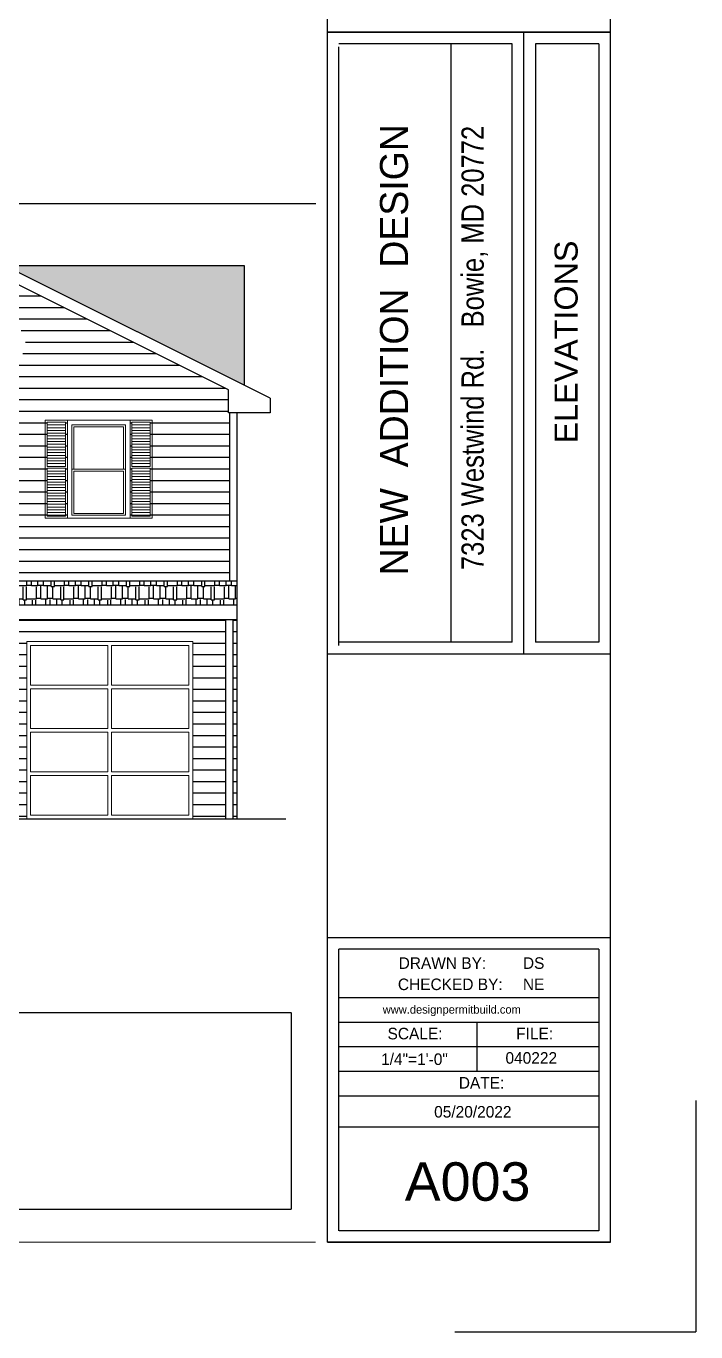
# Model space of a CAD drawing. Header units: inches. Extents: x 26998 to 46838, y -509 to 4343.
# Drawn here: x 35883 to 36247, y 3117 to 3825 of the extents above; entities that cross this region are included whole.
import ezdxf

# ---------------------------------------------------------------- set-up
doc = ezdxf.new("R2010")
doc.units = ezdxf.units.IN
doc.header["$LTSCALE"] = 0.5
doc.header["$MEASUREMENT"] = 0
doc.linetypes.add('DASHED', pattern=[0.75, 0.5, -0.25])
doc.layers.add('A-Glaz', color=51, linetype='Continuous', lineweight=25)
doc.layers.add('Title Block', color=7, linetype='Continuous')
doc.styles.add('HS-DESIGN-TTLB', font='GOTHIC.TTF')

msp = doc.modelspace()

# ---------------------------------------------------------------- hatches: boundary and pattern name
h = msp.add_hatch()
h.set_pattern_fill('AR-RSHKE', color=15, scale=0.6)
h.set_pattern_definition([(0, (22722.966, 2865.294), (15.3, 7.2), [3.6, -3, 4.2, -1.8, 5.4, -2.4]), (0, (22726.566, 2865.594), (15.3, 7.2), [3, -11.4, 2.4, -3.6]), (0, (22733.766, 2864.844), (15.3, 7.2), [1.8, -18.6]), (90, (22722.966, 2865.294), (-5.1, 7.2), [6.9, -21.9]), (90, (22726.566, 2865.294), (-5.1, 7.2), [6.75, -22.05]), (90, (22729.566, 2865.294), (-5.1, 7.2), [6.3, -22.5]), (90, (22733.766, 2864.844), (-5.1, 7.2), [6.9, -21.9]), (90, (22735.566, 2864.844), (-5.1, 7.2), [6.9, -21.9]), (90, (22740.966, 2865.294), (-5.1, 7.2), [6.6, -22.2])])
h.paths.add_polyline_path([(35871.7883979, 3694.8717102), (35340.9883979, 3694.8717102), (35340.9883979, 3622.8717102), (35727.7883979, 3622.8717102)])
h.paths.add_polyline_path([(35532.9883979, 3672.4993936), (35528.9883979, 3672.4993936), (35528.9883979, 3676.6736059), (35549.9883979, 3687.1736059), (35570.9883979, 3676.6736059), (35570.9883979, 3672.4993936), (35566.9883979, 3672.4993936), (35566.9883979, 3634.6565071), (35532.9883979, 3634.6565071)], flags=16)
h.paths.add_polyline_path([(35536.4883979, 3670.7014699), (35563.4883979, 3670.7014699), (35563.4883979, 3637.1565071), (35536.4883979, 3637.1565071)], flags=0)
h.paths.add_polyline_path([(35538.4883979, 3668.7014699), (35561.4883979, 3668.7014699), (35561.4883979, 3639.1565071), (35538.4883979, 3639.1565071)], flags=0)
h.paths.add_polyline_path([(35448.9883979, 3672.4993936), (35444.9883979, 3672.4993936), (35444.9883979, 3634.6565071), (35410.9883979, 3634.6565071), (35410.9883979, 3672.4993936), (35406.9883979, 3672.4993936), (35406.9883979, 3676.6736059), (35427.9883979, 3687.1736059), (35448.9883979, 3676.6736059)], flags=16)
h.paths.add_polyline_path([(35441.4883979, 3637.1565071), (35414.4883979, 3637.1565071), (35414.4883979, 3670.7014699), (35441.4883979, 3670.7014699)], flags=0)
h.paths.add_polyline_path([(35439.4883979, 3639.1565071), (35416.4883979, 3639.1565071), (35416.4883979, 3668.7014699), (35439.4883979, 3668.7014699)], flags=0)
h.paths.add_polyline_path([(35650.9883979, 3672.4993936), (35650.9883979, 3676.6736059), (35671.9883979, 3687.1736059), (35692.9883979, 3676.6736059), (35692.9883979, 3672.4993936), (35688.9883979, 3672.4993936), (35688.9883979, 3634.6565071), (35654.9883979, 3634.6565071), (35654.9883979, 3672.4993936)], flags=16)
h.paths.add_polyline_path([(35658.4883979, 3670.7014699), (35685.4883979, 3670.7014699), (35685.4883979, 3637.1565071), (35658.4883979, 3637.1565071)], flags=0)
h.paths.add_polyline_path([(35660.4883979, 3668.7014699), (35683.4883979, 3668.7014699), (35683.4883979, 3639.1565071), (35660.4883979, 3639.1565071)], flags=0)
h.paths.add_polyline_path([(36001.7883979, 3694.8717102), (35871.7883979, 3694.8717102), (36001.7883979, 3629.8717102)])
h = msp.add_hatch()
h.set_pattern_fill('AR-RSHKE', color=15, scale=0.6)
h.set_pattern_definition([(0, (22723.166, 2290.0694), (15.3, 7.2), [3.6, -3, 4.2, -1.8, 5.4, -2.4]), (0, (22726.766, 2290.3694), (15.3, 7.2), [3, -11.4, 2.4, -3.6]), (0, (22733.966, 2289.6194), (15.3, 7.2), [1.8, -18.6]), (90, (22723.166, 2290.0694), (-5.1, 7.2), [6.9, -21.9]), (90, (22726.766, 2290.0694), (-5.1, 7.2), [6.75, -22.05]), (90, (22729.766, 2290.0694), (-5.1, 7.2), [6.3, -22.5]), (90, (22733.966, 2289.6194), (-5.1, 7.2), [6.9, -21.9]), (90, (22735.766, 2289.6194), (-5.1, 7.2), [6.9, -21.9]), (90, (22741.166, 2290.0694), (-5.1, 7.2), [6.6, -22.2])])
h.paths.add_polyline_path([(35997.7883979, 3523.8053347), (35745.7883979, 3523.8053347), (35745.7883979, 3510.8717102), (35997.7883979, 3510.8717102)])
at = {"layer": 'Title Block', "linetype": 'DASHED'}
h = msp.add_hatch(dxfattribs=at)
h.set_pattern_fill('ANSI31', color=253, scale=50, angle=135)
h.set_pattern_definition([(180, (26428.937, 2797.0696), (-4e-16, -6.25), [])])
h.paths.add_polyline_path([(35993.7883979, 3614.8717102), (35993.1596711, 3614.8717102), (35993.1596711, 3627.4778697), (35871.7883979, 3688.1635063), (35750.4171247, 3627.4778697), (35750.4171247, 3614.8717102), (35749.7883979, 3614.8717102), (35749.7883979, 3523.8053347), (35993.7883979, 3523.8053347)])
h.paths.add_polyline_path([(35803.7883979, 3557.8717102), (35803.7883979, 3610.8717102), (35837.7883979, 3610.8717102), (35837.7883979, 3557.8717102)], flags=16)
h.paths.add_polyline_path([(35792.7883979, 3558.8717102), (35792.7883979, 3584.8717102), (35802.7883979, 3584.8717102), (35802.7883979, 3558.8717102)], flags=16)
h.paths.add_polyline_path([(35806.2883979, 3559.3717102), (35806.2883979, 3584.3717102), (35806.2883979, 3608.3717102), (35835.2883979, 3608.3717102), (35835.2883979, 3584.3717102), (35835.2883979, 3559.3717102)], flags=0)
h.paths.add_polyline_path([(35807.2883979, 3560.3717102), (35807.2883979, 3583.3717102), (35834.2883979, 3583.3717102), (35834.2883979, 3560.3717102)], flags=0)
h.paths.add_polyline_path([(35792.7883979, 3585.8717102), (35792.7883979, 3609.8717102), (35802.7883979, 3609.8717102), (35802.7883979, 3585.8717102)], flags=16)
h.paths.add_polyline_path([(35807.2883979, 3584.3717102), (35807.2883979, 3607.3717102), (35834.2883979, 3607.3717102), (35834.2883979, 3584.3717102)], flags=0)
h.paths.add_polyline_path([(35838.7883979, 3558.8717102), (35838.7883979, 3584.8717102), (35848.7883979, 3584.8717102), (35848.7883979, 3558.8717102)], flags=16)
h.paths.add_polyline_path([(35838.7883979, 3585.8717102), (35838.7883979, 3609.8717102), (35848.7883979, 3609.8717102), (35848.7883979, 3585.8717102)], flags=16)
h.paths.add_polyline_path([(35905.7883979, 3557.8717102), (35905.7883979, 3610.8717102), (35939.7883979, 3610.8717102), (35939.7883979, 3557.8717102)], flags=16)
h.paths.add_polyline_path([(35894.7883979, 3558.8717102), (35894.7883979, 3584.8717102), (35904.7883979, 3584.8717102), (35904.7883979, 3558.8717102)], flags=16)
h.paths.add_polyline_path([(35894.7883979, 3585.8717102), (35894.7883979, 3609.8717102), (35904.7883979, 3609.8717102), (35904.7883979, 3585.8717102)], flags=16)
h.paths.add_polyline_path([(35908.2883979, 3559.3717102), (35908.2883979, 3584.3717102), (35908.2883979, 3608.3717102), (35937.2883979, 3608.3717102), (35937.2883979, 3584.3717102), (35937.2883979, 3559.3717102)], flags=0)
h.paths.add_polyline_path([(35909.2883979, 3560.3717102), (35909.2883979, 3583.3717102), (35936.2883979, 3583.3717102), (35936.2883979, 3560.3717102)], flags=0)
h.paths.add_polyline_path([(35860.135055, 3652.6109594, -1), (35883.0444193, 3652.6109594, -1)], flags=16)
h.paths.add_polyline_path([(35861.735055, 3652.6109594, -1), (35881.4444193, 3652.6109594, -1)], flags=0)
h.paths.add_polyline_path([(35909.2883979, 3584.3717102), (35909.2883979, 3607.3717102), (35936.2883979, 3607.3717102), (35936.2883979, 3584.3717102)], flags=0)
h.paths.add_polyline_path([(35940.7883979, 3558.8717102), (35940.7883979, 3584.8717102), (35950.7883979, 3584.8717102), (35950.7883979, 3558.8717102)], flags=16)
h.paths.add_polyline_path([(35940.7883979, 3585.8717102), (35940.7883979, 3609.8717102), (35950.7883979, 3609.8717102), (35950.7883979, 3585.8717102)], flags=16)
h = msp.add_hatch(dxfattribs=at)
h.set_pattern_fill('ANSI31', color=253, scale=50, angle=135)
h.set_pattern_definition([(180, (23470.096, 2290.0694), (-4e-16, -6.25), [])])
h.paths.add_polyline_path([(35769.7883979, 3490.8717102), (35859.7883979, 3490.8717102), (35859.7883979, 3394.8717102), (35869.7883979, 3394.8717102), (35869.7883979, 3502.8717102), (35743.7883979, 3502.8717102), (35743.7883979, 3402.8717102), (35745.7883979, 3402.8717102), (35745.7883979, 3394.8717102), (35769.7883979, 3394.8717102)])
h.paths.add_polyline_path([(35991.5765252, 3502.8717102), (35873.7883979, 3502.8717102), (35873.7883979, 3394.8717102), (35883.7883979, 3394.8717102), (35883.7883979, 3490.8717102), (35973.7883979, 3490.8717102), (35973.7883979, 3394.8717102), (35991.5765252, 3394.8717102)])
h.paths.add_polyline_path([(35997.7883979, 3502.8717102), (35995.5765252, 3502.8717102), (35995.5765252, 3394.8717102), (35997.7883979, 3394.8717102)])

# ---------------------------------------------------------------- linework, layer by layer
for p, q in [((34545.883428, 3728.4673022), (36040.5426627, 3728.4673022)), ((35340.9883979, 3694.8717102), (36001.7883979, 3694.8717102)), ((36015.7883979, 3622.8717102), (35871.7883979, 3694.8717102)), ((36001.7883979, 3694.8717102), (36001.7883979, 3629.8717102)), ((35993.1596711, 3627.4778697), (35871.7883979, 3688.1635063)), ((35993.1596711, 3614.8717102), (35993.1596711, 3627.4778697)), ((36015.7883979, 3622.8717102), (36015.7883979, 3614.8717102)), ((36015.7883979, 3614.8717102), (35993.1596711, 3614.8717102)), ((35993.7883979, 3614.8717102), (35993.7883979, 3523.8053347)), ((35997.7883979, 3614.8717102), (35997.7883979, 3394.8717102)), ((35745.7883979, 3523.8053347), (35997.7883979, 3523.8053347)), ((35694.0028026, 3510.8717102), (35997.7883979, 3510.8717102)), ((35344.9883979, 3502.8717102), (35997.7883979, 3502.8717102)), ((35991.5765252, 3502.8717102), (35991.5765252, 3394.8717102)), ((35995.5765252, 3502.8717102), (35995.5765252, 3394.8717102)), ((35318.2148182, 3394.8717102), (36024.4088944, 3394.8717102))]:
    msp.add_line(p, q)
msp.add_lwpolyline([(34545.483428, 4291.6919129, 0.5, 0.5, 0), (36040.5426627, 4291.6919129, 0, 0, 0), (36040.5426627, 3165.2426914, 0.5, 0.5, 0), (34545.483428, 3165.2426914, 0.5, 0.5, 0)], format="xyseb")
at = {"layer": 'A-Glaz', "lineweight": 9}
for p, q in [((35893.7883979, 3610.8717102), (35893.7883979, 3557.8717102)), ((35893.7883979, 3557.8717102), (35893.7883979, 3610.8717102)), ((35905.7883979, 3610.8717102), (35893.7883979, 3610.8717102)), ((35893.7883979, 3610.8717102), (35951.7883979, 3610.8717102)), ((35893.7883979, 3557.8717102), (35893.7883979, 3610.8717102)), ((35939.7883979, 3610.8717102), (35905.7883979, 3610.8717102)), ((35905.7883979, 3610.8717102), (35939.7883979, 3610.8717102)), ((35905.7883979, 3610.8717102), (35939.7883979, 3610.8717102)), ((35905.7883979, 3557.8717102), (35905.7883979, 3610.8717102)), ((35939.7883979, 3610.8717102), (35939.7883979, 3557.8717102)), ((35939.7883979, 3610.8717102), (35951.7883979, 3610.8717102)), ((35951.7883979, 3610.8717102), (35951.7883979, 3557.8717102)), ((35951.7883979, 3557.8717102), (35951.7883979, 3610.8717102)), ((35951.7883979, 3610.8717102), (35951.7883979, 3557.8717102)), ((35951.7883979, 3557.8717102), (35951.7883979, 3610.8717102)), ((35904.7883979, 3609.8717102), (35894.7883979, 3609.8717102)), ((35894.7883979, 3609.8717102), (35894.7883979, 3585.8717102)), ((35904.7883979, 3608.3717102), (35894.7883979, 3608.3717102)), ((35904.7883979, 3606.8717102), (35894.7883979, 3606.8717102)), ((35904.7883979, 3605.3717102), (35894.7883979, 3605.3717102)), ((35904.7883979, 3603.8717102), (35894.7883979, 3603.8717102)), ((35904.7883979, 3609.8717102), (35904.7883979, 3585.8717102)), ((35937.2883979, 3608.3717102), (35908.2883979, 3608.3717102)), ((35908.2883979, 3584.3717102), (35908.2883979, 3608.3717102)), ((35909.2883979, 3607.3717102), (35909.2883979, 3584.3717102)), ((35909.2883979, 3607.3717102), (35936.2883979, 3607.3717102)), ((35936.2883979, 3607.3717102), (35936.2883979, 3584.3717102)), ((35937.2883979, 3584.3717102), (35937.2883979, 3608.3717102)), ((35940.7883979, 3609.8717102), (35940.7883979, 3585.8717102)), ((35940.7883979, 3609.8717102), (35950.7883979, 3609.8717102)), ((35940.7883979, 3608.3717102), (35950.7883979, 3608.3717102)), ((35940.7883979, 3606.8717102), (35950.7883979, 3606.8717102)), ((35940.7883979, 3605.3717102), (35950.7883979, 3605.3717102)), ((35940.7883979, 3603.8717102), (35950.7883979, 3603.8717102)), ((35950.7883979, 3609.8717102), (35950.7883979, 3585.8717102)), ((35904.7883979, 3602.3717102), (35894.7883979, 3602.3717102)), ((35904.7883979, 3600.8717102), (35894.7883979, 3600.8717102)), ((35904.7883979, 3599.3717102), (35894.7883979, 3599.3717102)), ((35904.7883979, 3597.8717102), (35894.7883979, 3597.8717102)), ((35904.7883979, 3596.3717102), (35894.7883979, 3596.3717102)), ((35940.7883979, 3602.3717102), (35950.7883979, 3602.3717102)), ((35940.7883979, 3600.8717102), (35950.7883979, 3600.8717102)), ((35940.7883979, 3599.3717102), (35950.7883979, 3599.3717102)), ((35940.7883979, 3597.8717102), (35950.7883979, 3597.8717102)), ((35940.7883979, 3596.3717102), (35950.7883979, 3596.3717102)), ((35904.7883979, 3594.8717102), (35894.7883979, 3594.8717102)), ((35904.7883979, 3593.3717102), (35894.7883979, 3593.3717102)), ((35904.7883979, 3591.8717102), (35894.7883979, 3591.8717102)), ((35904.7883979, 3590.3717102), (35894.7883979, 3590.3717102)), ((35940.7883979, 3594.8717102), (35950.7883979, 3594.8717102)), ((35940.7883979, 3593.3717102), (35950.7883979, 3593.3717102)), ((35940.7883979, 3591.8717102), (35950.7883979, 3591.8717102)), ((35940.7883979, 3590.3717102), (35950.7883979, 3590.3717102)), ((35904.7883979, 3588.8717102), (35894.7883979, 3588.8717102)), ((35904.7883979, 3587.3717102), (35894.7883979, 3587.3717102)), ((35894.7883979, 3585.8717102), (35904.7883979, 3585.8717102)), ((35894.7883979, 3584.8717102), (35904.7883979, 3584.8717102)), ((35894.7883979, 3584.8717102), (35894.7883979, 3558.8717102)), ((35904.7883979, 3583.3717102), (35894.7883979, 3583.3717102)), ((35904.7883979, 3584.8717102), (35904.7883979, 3558.8717102)), ((35908.2883979, 3584.3717102), (35908.2883979, 3559.3717102)), ((35908.2883979, 3584.3717102), (35937.2883979, 3584.3717102)), ((35909.2883979, 3583.3717102), (35909.2883979, 3560.3717102)), ((35909.2883979, 3583.3717102), (35936.2883979, 3583.3717102)), ((35936.2883979, 3560.3717102), (35936.2883979, 3583.3717102)), ((35937.2883979, 3559.3717102), (35937.2883979, 3584.3717102)), ((35940.7883979, 3588.8717102), (35950.7883979, 3588.8717102)), ((35940.7883979, 3587.3717102), (35950.7883979, 3587.3717102)), ((35950.7883979, 3585.8717102), (35940.7883979, 3585.8717102)), ((35940.7883979, 3584.8717102), (35940.7883979, 3558.8717102)), ((35950.7883979, 3584.8717102), (35940.7883979, 3584.8717102)), ((35940.7883979, 3583.3717102), (35950.7883979, 3583.3717102)), ((35950.7883979, 3584.8717102), (35950.7883979, 3558.8717102)), ((35904.7883979, 3581.8717102), (35894.7883979, 3581.8717102)), ((35904.7883979, 3580.3717102), (35894.7883979, 3580.3717102)), ((35904.7883979, 3578.8717102), (35894.7883979, 3578.8717102)), ((35904.7883979, 3577.3717102), (35894.7883979, 3577.3717102)), ((35904.7883979, 3575.8717102), (35894.7883979, 3575.8717102)), ((35940.7883979, 3581.8717102), (35950.7883979, 3581.8717102)), ((35940.7883979, 3580.3717102), (35950.7883979, 3580.3717102)), ((35940.7883979, 3578.8717102), (35950.7883979, 3578.8717102)), ((35940.7883979, 3577.3717102), (35950.7883979, 3577.3717102)), ((35940.7883979, 3575.8717102), (35950.7883979, 3575.8717102)), ((35904.7883979, 3574.3717102), (35894.7883979, 3574.3717102)), ((35904.7883979, 3572.8717102), (35894.7883979, 3572.8717102)), ((35904.7883979, 3571.3717102), (35894.7883979, 3571.3717102)), ((35904.7883979, 3569.8717102), (35894.7883979, 3569.8717102)), ((35904.7883979, 3568.3717102), (35894.7883979, 3568.3717102)), ((35940.7883979, 3574.3717102), (35950.7883979, 3574.3717102)), ((35940.7883979, 3572.8717102), (35950.7883979, 3572.8717102)), ((35940.7883979, 3571.3717102), (35950.7883979, 3571.3717102)), ((35940.7883979, 3569.8717102), (35950.7883979, 3569.8717102)), ((35940.7883979, 3568.3717102), (35950.7883979, 3568.3717102)), ((35904.7883979, 3566.8717102), (35894.7883979, 3566.8717102)), ((35904.7883979, 3565.3717102), (35894.7883979, 3565.3717102)), ((35904.7883979, 3563.8717102), (35894.7883979, 3563.8717102)), ((35904.7883979, 3562.3717102), (35894.7883979, 3562.3717102)), ((35904.7883979, 3560.8717102), (35894.7883979, 3560.8717102)), ((35940.7883979, 3566.8717102), (35950.7883979, 3566.8717102)), ((35940.7883979, 3565.3717102), (35950.7883979, 3565.3717102)), ((35940.7883979, 3563.8717102), (35950.7883979, 3563.8717102)), ((35940.7883979, 3562.3717102), (35950.7883979, 3562.3717102)), ((35940.7883979, 3560.8717102), (35950.7883979, 3560.8717102)), ((35905.7883979, 3557.8717102), (35893.7883979, 3557.8717102)), ((35905.7883979, 3557.8717102), (35893.7883979, 3557.8717102)), ((35951.7883979, 3557.8717102), (35893.7883979, 3557.8717102)), ((35904.7883979, 3559.3717102), (35894.7883979, 3559.3717102)), ((35904.7883979, 3558.8717102), (35894.7883979, 3558.8717102)), ((35905.7883979, 3557.8717102), (35939.7883979, 3557.8717102)), ((35939.7883979, 3557.8717102), (35905.7883979, 3557.8717102)), ((35905.7883979, 3557.8717102), (35939.7883979, 3557.8717102)), ((35939.7883979, 3557.8717102), (35905.7883979, 3557.8717102)), ((35908.2883979, 3559.3717102), (35937.2883979, 3559.3717102)), ((35909.2883979, 3560.3717102), (35936.2883979, 3560.3717102)), ((35939.7883979, 3557.8717102), (35951.7883979, 3557.8717102)), ((35939.7883979, 3557.8717102), (35951.7883979, 3557.8717102)), ((35940.7883979, 3559.3717102), (35950.7883979, 3559.3717102)), ((35940.7883979, 3558.8717102), (35950.7883979, 3558.8717102)), ((35883.7883979, 3490.8717102), (35973.7883979, 3490.8717102)), ((35883.7883979, 3490.8717102), (35883.7883979, 3394.8717102)), ((35973.7883979, 3490.8717102), (35973.7883979, 3394.8717102)), ((35885.7883979, 3488.8717102), (35927.7883979, 3488.8717102)), ((35885.7883979, 3467.3717102), (35885.7883979, 3488.8717102)), ((35927.7883979, 3467.3717102), (35927.7883979, 3488.8717102)), ((35971.7883979, 3488.8717102), (35929.7883979, 3488.8717102)), ((35929.7883979, 3467.3717102), (35929.7883979, 3488.8717102)), ((35971.7883979, 3467.3717102), (35971.7883979, 3488.8717102)), ((35885.7883979, 3467.3717102), (35927.7883979, 3467.3717102)), ((35885.7883979, 3443.8717102), (35885.7883979, 3465.3717102)), ((35885.7883979, 3465.3717102), (35927.7883979, 3465.3717102)), ((35927.7883979, 3443.8717102), (35927.7883979, 3465.3717102)), ((35971.7883979, 3467.3717102), (35929.7883979, 3467.3717102)), ((35929.7883979, 3443.8717102), (35929.7883979, 3465.3717102)), ((35971.7883979, 3465.3717102), (35929.7883979, 3465.3717102)), ((35971.7883979, 3443.8717102), (35971.7883979, 3465.3717102)), ((35885.7883979, 3443.8717102), (35927.7883979, 3443.8717102)), ((35885.7883979, 3441.8717102), (35885.7883979, 3420.3717102)), ((35885.7883979, 3441.8717102), (35927.7883979, 3441.8717102)), ((35927.7883979, 3441.8717102), (35927.7883979, 3420.3717102)), ((35971.7883979, 3443.8717102), (35929.7883979, 3443.8717102)), ((35929.7883979, 3441.8717102), (35929.7883979, 3420.3717102)), ((35971.7883979, 3441.8717102), (35929.7883979, 3441.8717102)), ((35971.7883979, 3441.8717102), (35971.7883979, 3420.3717102)), ((35885.7883979, 3420.3717102), (35927.7883979, 3420.3717102)), ((35971.7883979, 3420.3717102), (35929.7883979, 3420.3717102)), ((35885.7883979, 3418.3717102), (35885.7883979, 3396.8717102)), ((35885.7883979, 3418.3717102), (35927.7883979, 3418.3717102)), ((35927.7883979, 3418.3717102), (35927.7883979, 3396.8717102)), ((35929.7883979, 3418.3717102), (35929.7883979, 3396.8717102)), ((35971.7883979, 3418.3717102), (35929.7883979, 3418.3717102)), ((35971.7883979, 3418.3717102), (35971.7883979, 3396.8717102)), ((35885.7883979, 3396.8717102), (35927.7883979, 3396.8717102)), ((35971.7883979, 3396.8717102), (35929.7883979, 3396.8717102))]:
    msp.add_line(p, q, dxfattribs=at)
at = {"layer": 'Title Block'}
for p, q in [((36046.8677877, 3165.2426815), (36046.8677877, 4291.6919029)), ((36200.4827877, 3165.2426815), (36200.4827877, 4291.6919029)), ((36046.8677877, 3821.3264037), (36200.4827877, 3821.3264037)), ((36046.8677877, 3821.3264037), (36200.4827877, 3821.3264037)), ((36200.4827877, 3821.3264037), (36046.8677877, 3821.3264037)), ((36153.4577877, 3484.264174), (36153.4577877, 3821.3264037)), ((36147.1877877, 3815.0564037), (36053.1377877, 3815.0564037)), ((36053.1377877, 3488.769423), (36053.1377877, 3813.2916527)), ((36113.9586358, 3490.534174), (36113.9586358, 3815.0564037)), ((36147.1877877, 3490.534174), (36147.1877877, 3815.0564037)), ((36194.2127877, 3815.0564037), (36159.7277877, 3815.0564037)), ((36159.7277877, 3815.0564037), (36159.7277877, 3490.534174)), ((36194.2127877, 3815.0564037), (36194.2127877, 3490.534174)), ((36147.1877877, 3490.534174), (36053.1377877, 3490.534174)), ((36194.2127877, 3490.534174), (36159.7277877, 3490.534174)), ((36046.8677877, 3484.264174), (36200.4827877, 3484.264174)), ((36046.8677877, 3484.264174), (36200.4827877, 3484.264174)), ((36046.8677877, 3330.402924), (36200.4827877, 3330.402924)), ((36053.1377877, 3297.8088544), (36053.1377877, 3324.132924)), ((36194.2127877, 3324.132924), (36053.1377877, 3324.132924)), ((36194.2127877, 3324.132924), (36194.2127877, 3297.8088544)), ((36053.1377877, 3171.5126815), (36053.1377877, 3297.8088544)), ((36194.2127877, 3297.8088544), (36053.1377877, 3297.8088544)), ((36194.2127877, 3297.8088544), (36194.2127877, 3171.5126815)), ((36194.2127877, 3284.4851044), (36053.1377877, 3284.4851044)), ((36128.1877877, 3257.8376044), (36128.1877877, 3284.4851044)), ((36194.2127877, 3271.1613544), (36053.1377877, 3271.1613544)), ((36194.2127877, 3257.8376044), (36053.1377877, 3257.8376044)), ((36194.2127877, 3244.5138544), (36053.1377877, 3244.5138544)), ((36246.8024059, 3242.1562114), (36246.8024059, 3116.6657314)), ((36246.8024059, 3242.1562114), (36246.8024059, 3116.6657314)), ((36246.8024059, 3242.1562114), (36246.8024059, 3116.6657314)), ((36246.8024059, 3242.1562114), (36246.8024059, 3116.6657314)), ((36246.8024059, 3242.1562114), (36246.8024059, 3116.6657314)), ((36246.8024059, 3242.1562114), (36246.8024059, 3116.6657314)), ((36246.8024059, 3242.1562114), (36246.8024059, 3116.6657314)), ((36246.8024059, 3242.1562114), (36246.8024059, 3116.6657314)), ((36246.8024059, 3242.1562114), (36246.8024059, 3116.6657314)), ((36246.8024059, 3242.1562114), (36246.8024059, 3116.6657314)), ((36246.8024059, 3242.1562114), (36246.8024059, 3116.6657314)), ((36246.8024059, 3242.1562114), (36246.8024059, 3116.6657314)), ((36246.8024059, 3242.1562114), (36246.8024059, 3116.6657314)), ((36246.8024059, 3242.1562114), (36246.8024059, 3116.6657314)), ((36246.8024059, 3242.1562114), (36246.8024059, 3116.6657314)), ((36246.8024059, 3242.1562114), (36246.8024059, 3116.6657314)), ((36246.8024059, 3242.1562114), (36246.8024059, 3116.6657314)), ((36246.8024059, 3242.1562114), (36246.8024059, 3116.6657314)), ((36246.8024059, 3242.1562114), (36246.8024059, 3116.6657314)), ((36246.8024059, 3242.1562114), (36246.8024059, 3116.6657314)), ((36246.8024059, 3242.1562114), (36246.8024059, 3116.6657314)), ((36246.8024059, 3242.1562114), (36246.8024059, 3116.6657314)), ((36246.8024059, 3242.1562114), (36246.8024059, 3116.6657314)), ((36246.8024059, 3242.1562114), (36246.8024059, 3116.6657314)), ((36246.8024059, 3242.1562114), (36246.8024059, 3116.6657314)), ((36246.8024059, 3242.1562114), (36246.8024059, 3116.6657314)), ((36246.8024059, 3242.1562114), (36246.8024059, 3116.6657314)), ((36246.8024059, 3242.1562114), (36246.8024059, 3116.6657314)), ((36246.8024059, 3242.1562114), (36246.8024059, 3116.6657314)), ((36246.8024059, 3242.1562114), (36246.8024059, 3116.6657314)), ((36194.2127877, 3227.713157), (36053.1377877, 3227.713157)), ((36194.2127877, 3171.5126815), (36053.1929127, 3171.5126815)), ((36046.8677877, 3165.2426815), (36200.4827877, 3165.2426815)), ((36046.8677877, 3165.2426815), (36200.4827877, 3165.2426815)), ((36046.8677877, 3165.2426815), (36200.4827877, 3165.2426815)), ((36046.8677877, 3165.2426815), (36200.4827877, 3165.2426815)), ((36200.4827877, 3165.2426815), (36046.8677877, 3165.2426815)), ((36115.9988209, 3116.6657314), (36246.8024059, 3116.6657314)), ((36115.9988209, 3116.6657314), (36246.8024059, 3116.6657314)), ((36115.9988209, 3116.6657314), (36246.8024059, 3116.6657314)), ((36115.9988209, 3116.6657314), (36246.8024059, 3116.6657314)), ((36115.9988209, 3116.6657314), (36246.8024059, 3116.6657314)), ((36115.9988209, 3116.6657314), (36246.8024059, 3116.6657314)), ((36115.9988209, 3116.6657314), (36246.8024059, 3116.6657314)), ((36115.9988209, 3116.6657314), (36246.8024059, 3116.6657314)), ((36115.9988209, 3116.6657314), (36246.8024059, 3116.6657314)), ((36115.9988209, 3116.6657314), (36246.8024059, 3116.6657314)), ((36115.9988209, 3116.6657314), (36246.8024059, 3116.6657314))]:
    msp.add_line(p, q, dxfattribs=at)
at = {"layer": 'Title Block', "const_width": 0.5}
for points in [[(36046.8677877, 3165.2426815), (36046.8677877, 4291.6919029)], [(36200.4827877, 3165.2426815), (36200.4827877, 4291.6919029)], [(36046.8677877, 3821.3264037), (36200.4827877, 3821.3264037)], [(36046.8677877, 3821.3264037), (36200.4827877, 3821.3264037)], [(36153.4577877, 3484.264174), (36153.4577877, 3821.3264037)], [(36046.8677877, 3484.264174), (36200.4827877, 3484.264174)], [(36046.8677877, 3330.402924), (36200.4827877, 3330.402924)], [(36046.8677877, 3165.2426815), (36200.4827877, 3165.2426815)], [(36046.8677877, 3165.2426815), (36200.4827877, 3165.2426815)], [(36046.8677877, 3165.2426815), (36200.4827877, 3165.2426815)]]:
    msp.add_lwpolyline(points, dxfattribs=at)
at = {"layer": 'Title Block', "color": 253, "linetype": 'DASHED', "elevation": -143.9991213}
msp.add_lwpolyline([(35629.6776, 3289.8627704), (36027.1776, 3289.8627704), (36027.1776, 3183.0015204), (35629.6776, 3183.0015204)], close=True, dxfattribs=at)

# ---------------------------------------------------------------- texts
at = {"layer": 'Title Block', "rotation": 90, "style": 'HS-DESIGN-TTLB'}
for s, insert, char_height, width, attachment_point in [('{\\H1.14632x;    NEW  ADDITION  DESIGN}', (36075.4150419, 3504.2363402), 13.237439489, 488.490459411, 1), ('\\pxb0.41667,a0.41667,t20;{\\fArial Narrow|b0|i0|c0|p34;7323 Westwind Rd.   Bowie, MD 20772}', (36119.6167947, 3529.6676703), 12.085821891, 788.928518224, 1), ('{\\fSwis721 BdOul BT|b0|i0|c0|p82;ELEVATIONS}', (36176.4568001, 3653.3175239), 12.54047025, 315.279058952, 5)]:
    msp.add_mtext(s, dxfattribs=dict(at, insert=insert, char_height=char_height, width=width, attachment_point=attachment_point))
at = {"layer": 'Title Block', "style": 'HS-DESIGN-TTLB'}
for s, insert, char_height, width, attachment_point in [('DRAWN BY:', (36085.5402485, 3319.7401958), 6.27, 50.128184718, 1), ('DS', (36152.9609787, 3319.7401958), 6.27, 50.128184718, 1), ('CHECKED BY:', (36085.1333451, 3308.2335104), 6.27, 62.9454832, 1), ('NE', (36152.9609787, 3308.2335104), 6.27, 119.339266761, 1), ('www.designpermitbuild.com', (36076.9017029, 3293.7013322), 4.5, 50.128184718, 1), ('SCALE:', (36079.5109382, 3281.5222041), 6.27, 50.128184718, 1), ('FILE:', (36149.2992749, 3281.5222041), 6.27, 50.128184718, 1), ('1/4"=1\'-0"', (36076.0057696, 3267.6276954), 6.27, 50.128184718, 1), ('040222', (36143.5081107, 3268.3299952), 6.27, 50.128184718, 1), ('DATE:', (36118.1716883, 3254.8380648), 6.27, 50.128184718, 1), ('05/20/2022', (36104.8007242, 3239.1207724), 6.27, 50.128184718, 1), ('{\\fSwis721 BlkOul BT|b0|i0|c0|p82;A003}', (36122.9284447, 3198.0258547), 20.9, 201.832735712, 5)]:
    msp.add_mtext(s, dxfattribs=dict(at, insert=insert, char_height=char_height, width=width, attachment_point=attachment_point))

doc.saveas('drawing.dxf')
